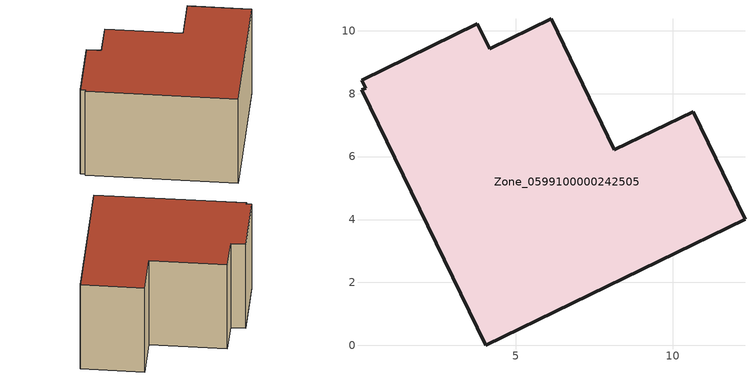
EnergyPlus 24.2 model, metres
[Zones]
Zone_0599100000242505
 floor ground (C_G): 0.24,8.16 0.11,8.43 3.79,10.22 4.18,9.43 6.14,10.38 8.14,6.22 10.64,7.43 12.29,4.01 4.05,0 0.12,8.13 z0
 wall outside (C_F): 12.29,4.01 10.64,7.43 8.14,6.22 6.14,10.38 4.18,9.43 3.79,10.22 0.11,8.43 0.24,8.16 0.12,8.13 4.05,0 12.29,4.01 z0:6.03
 roof outside (C_R): 0.12,8.13 4.05,0 12.29,4.01 10.64,7.43 8.14,6.22 6.14,10.38 4.18,9.43 3.79,10.22 0.11,8.43 0.24,8.16 z6.03
[BUILDING]
Pand.0599100000242505: North Axis=0; Terrain=City; Loads Convergence Tolerance Value=0.04; Temperature Convergence Tolerance Value=0.4; Solar Distribution=FullExterior; Maximum Number of Warmup Days=25; Minimum Number of Warmup Days=1
[Site:Location]
Rotterdam.The.Hague.AP_ZH_NLD Design_Conditions: Latitude=51.96; Longitude=4.45; Time Zone=1; Elevation=-4.5
[SITE:GROUNDTEMPERATURE:BUILDINGSURFACE]
18, 18, 18, 18, 18, 18, 18, 18, 18, 18, 18, 18
[MATERIAL] Thermal Absorptance=0.9; Solar Absorptance=0.7; Visible Absorptance=0.7
Name | Roughness | Thickness | Conductivity | Density | Specific Heat
G.TC.1946-1964 | MediumSmooth | 0.15 | 1 | 540 | 1210
F.TC.1946-1964 | Rough | 0.3 | 0.857143 | 1920 | 840
R.TC.1946-1964 | MediumRough | 0.2 | 0.235294 | 1500 | 1000
[CONSTRUCTION]
C_G: G.TC.1946-1964
C_F: F.TC.1946-1964
C_R: R.TC.1946-1964
[ZONE]
Zone_0599100000242505: Type=1; Multiplier=1; Ceiling Height=Autocalculate; Volume=Autocalculate; Floor Area=autocalculate; Part of Total Floor Area=Yes
[ZONEINFILTRATION:DESIGNFLOWRATE]
Infil_Zone_0599100000242505: Zone or ZoneList or Space or SpaceList=Zone_0599100000242505; Schedule=AlwaysOn; Design Flow Rate Calculation Method=Flow/Area; Flow Rate per Floor Area=0.003; Constant Term Coefficient=1; Temperature Term Coefficient=0; Velocity Term Coefficient=0; Velocity Squared Term Coefficient=0
[HVACTEMPLATE:ZONE:IDEALLOADSAIRSYSTEM]
Zone_0599100000242505: Maximum Heating Supply Air Temperature=50; Minimum Cooling Supply Air Temperature=13; Maximum Heating Supply Air Humidity Ratio=0.0156; Minimum Cooling Supply Air Humidity Ratio=0.0077; Heating Limit=NoLimit; Cooling Limit=NoLimit; Dehumidification Control Type=ConstantSensibleHeatRatio; Cooling Sensible Heat Ratio=0.7; Dehumidification Setpoint=60; Humidification Control Type=None; Humidification Setpoint=30; Outdoor Air Method=None; Outdoor Air Flow Rate per Person=0.00944; Outdoor Air Flow Rate per Zone Floor Area=0; Outdoor Air Flow Rate per Zone=0; Demand Controlled Ventilation Type=None; Outdoor Air Economizer Type=NoEconomizer; Heat Recovery Type=None; Sensible Heat Recovery Effectiveness=0.7; Latent Heat Recovery Effectiveness=0.65
[ZONECONTROL:THERMOSTAT]
ThermostatControl_Zone_0599100000242505: Zone or ZoneList=Zone_0599100000242505; Control Type Schedule=DualSetpointControlType; Control 1=Thermostat_Zone_0599100000242505; Temperature Difference Between Cutout And Setpoint=0
[THERMOSTATSETPOINT:DUALSETPOINT]
Thermostat_Zone_0599100000242505: Heating Setpoint Temperature Schedule=HeatingSetpoint_Zone_0599100000242505; Cooling Setpoint Temperature Schedule=CoolingSetpoint_Zone_0599100000242505
[SCHEDULE:COMPACT]
HeatingSetpoint_Zone_0599100000242505: Through: 12/31, For: AllDays, Until: 24:00, 21
CoolingSetpoint_Zone_0599100000242505: Through: 12/31, For: AllDays, Until: 24:00, 24
DualSetpointControlType: Through: 12/31, For: AllDays, Until: 24:00, 4
AlwaysOn: Through: 12/31, For: AllDays, Until: 24:00, 1
